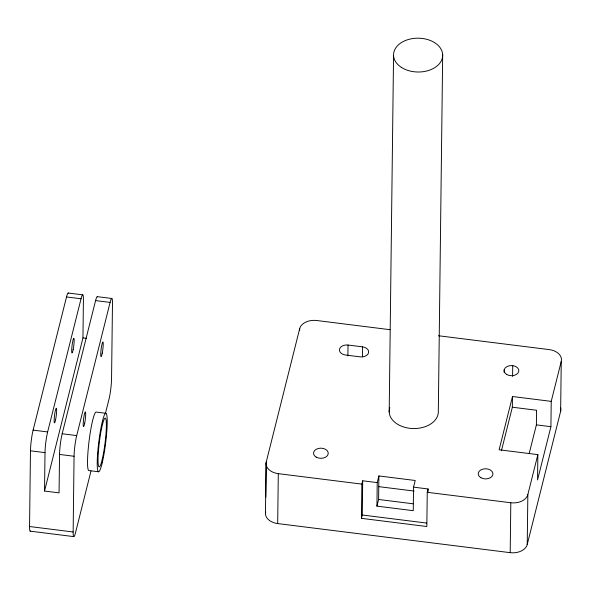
<?xml version="1.0" encoding="UTF-8"?>
<svg xmlns="http://www.w3.org/2000/svg" width="591" height="591" viewBox="0 0 591 591"><rect width="100%" height="100%" fill="white"/><g stroke="black" fill="none" stroke-linecap="round" stroke-linejoin="round"><path stroke-width="0.89" d="M30.429 531.102A14.745 1.729 -82.9 0 1 29.55 526.522L30.473 450.807A14.745 1.729 -82.9 0 1 33.111 430.122L66.517 296.955A14.745 1.729 -82.9 0 1 68.453 293.21M44.539 491.047L45.005 452.625A14.745 1.729 -82.9 0 1 47.642 431.94L81.048 298.773A14.745 1.729 -82.9 0 1 83.42 299.482L82.954 337.897L44.539 491.047L59.07 492.864L59.536 454.442A14.745 1.729 -82.9 0 1 62.173 433.757L95.579 300.59A14.745 1.729 -82.9 0 1 97.515 296.852M90.992 471.02L75.522 532.69A14.745 1.729 -82.9 0 1 73.144 531.981L74.067 456.259A14.745 1.729 -82.9 0 1 76.704 435.574L110.111 302.407A14.745 1.729 -82.9 0 1 112.482 303.117L111.559 378.838A14.745 1.729 -82.9 0 1 108.921 399.516L105.338 413.818M265.462 513.091L266.068 463.174M265.839 497.253L266.275 461.852L299.674 328.685A14.745 10.15 0.7 0 1 316.717 320.514L389.942 329.682M438.463 335.747L549.224 349.606A14.745 10.15 0.7 0 1 561.251 361.411L560.637 411.329L527.231 544.496A14.745 10.15 0.7 0 1 510.196 552.666L277.689 523.574L278.302 473.657A14.745 10.15 0.7 0 1 266.275 461.852M299.652 330.502L299.674 328.685M347.9 355.9L348.033 345.041L362.564 346.858A7.373 5.075 0.7 0 1 368.577 352.761A7.373 5.075 0.7 0 1 360.059 356.846L345.528 355.021A7.373 5.075 0.7 0 1 339.515 349.118A7.373 5.075 0.7 0 1 348.033 345.041M362.446 356.809L362.564 346.858M413.552 487.147L428.083 488.964L427.249 492.296L426.828 526.522L361.441 518.344L361.855 484.118L362.689 480.786L377.221 482.603L378.89 475.947L415.222 480.49L413.552 487.147L413.264 510.683L376.932 506.132L377.221 482.603M361.441 518.344L362.276 515.012L362.689 480.786M376.932 506.132L378.602 499.476L378.89 475.947M389.196 412.038L393.554 55.502M428.054 491.668L428.083 488.964M442.681 54.697L438.323 411.233A24.578 16.917 0.7 0 1 411.366 428.453A24.578 16.917 0.7 0 1 389.824 407.642M504.175 372.441L504.204 369.73M510.196 552.666L510.809 502.749A14.745 10.15 0.7 0 0 527.844 494.578L537.862 454.627L499.114 449.781L512.478 396.517L551.226 401.363L561.251 361.411M512.589 376.504L512.722 365.644M501.434 450.711L512.345 407.214L512.478 396.517M527.231 544.496L527.844 494.578M529.255 453.267L536.384 424.855L536.562 410.243L512.345 407.214M537.862 454.627L537.551 479.944L550.915 426.68L551.226 401.363M68.246 293.025L82.777 294.843M97.316 296.66L111.847 298.477M66.517 296.955L81.048 298.773M95.579 300.59L110.111 302.407M82.954 337.897L86.589 338.355M536.384 424.855L550.915 426.68M105.737 413.264L96.052 412.053A29.491 3.457 -82.9 0 0 88.96 442.002A29.491 3.457 -82.9 0 0 88.997 470.569L98.682 471.788M33.111 430.122L47.642 431.94M62.173 433.757L76.704 435.574M278.302 473.657L361.855 484.118M427.249 492.296L510.809 502.749M378.765 486.644L414.18 491.069M30.473 450.807L45.005 452.625M59.536 454.442L74.067 456.259M378.602 499.476L413.116 503.798M362.276 515.012L426.754 523.079M29.55 526.522L73.144 531.981M30.193 531.161L73.786 536.621M560.49 407.369A14.745 10.15 0.7 0 1 560.637 411.329M277.689 523.574A14.745 10.15 0.7 0 1 265.662 511.769M55.65 419.433A7.373 0.864 -82.9 0 0 56.322 408.248A7.373 0.864 -82.9 0 0 54.195 418.997A7.373 0.864 -82.9 0 0 55.65 419.433M73.188 349.517A7.373 0.864 -82.9 0 0 73.86 338.333A7.373 0.864 -82.9 0 0 71.733 349.082A7.373 0.864 -82.9 0 0 73.188 349.517M84.712 423.067A7.373 0.864 -82.9 0 0 85.385 411.883A7.373 0.864 -82.9 0 0 83.257 422.631A7.373 0.864 -82.9 0 0 84.712 423.067M102.25 353.152A7.373 0.864 -82.9 0 0 102.923 341.967A7.373 0.864 -82.9 0 0 100.795 352.724A7.373 0.864 -82.9 0 0 102.25 353.152M102.236 459.362A24.578 2.881 -82.9 0 0 105.819 418.82A24.578 2.881 -82.9 0 0 98.579 449.389A24.578 2.881 -82.9 0 0 102.236 459.362M102.243 462.723A29.491 3.457 -82.9 0 0 106.543 414.084A29.491 3.457 -82.9 0 0 97.855 450.763A29.491 3.457 -82.9 0 0 102.243 462.723M316.17 457.109A7.373 5.075 0.7 0 0 328.16 454.147A7.373 5.075 0.7 0 0 318.342 448.458A7.373 5.075 0.7 0 0 316.17 457.109M506.753 374.509A7.373 5.075 0.7 0 0 518.735 371.547A7.373 5.075 0.7 0 0 508.925 365.859A7.373 5.075 0.7 0 0 506.753 374.509M480.867 477.713A7.373 5.075 0.7 0 0 492.85 474.75A7.373 5.075 0.7 0 0 483.039 469.062A7.373 5.075 0.7 0 0 480.867 477.713M401.326 67.344A24.578 16.917 0.7 0 0 442.053 59.085A24.578 16.917 0.7 0 0 410.967 38.866A24.578 16.917 0.7 0 0 401.326 67.344"/></g></svg>
